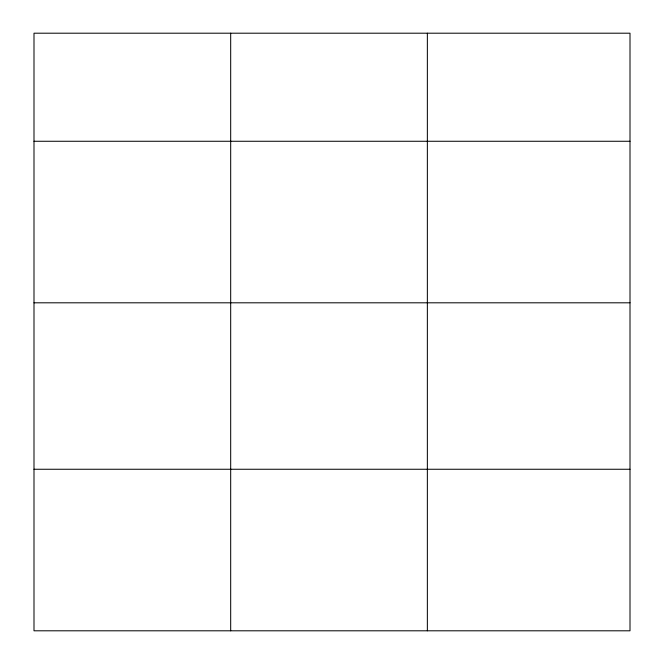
<?xml version="1.0" encoding="UTF-8"?>
<svg xmlns="http://www.w3.org/2000/svg" width="664" height="664" viewBox="0 0 664 664"><rect width="100%" height="100%" fill="white"/><g stroke="black" fill="none" stroke-linecap="round" stroke-linejoin="round"><path stroke-width="1" d="M630.003 302.809L630.003 33.2L33.997 33.2L33.997 630.8L630.003 630.8L630.003 302.809L33.997 302.809M33.997 141.266L630.003 141.266M33.997 469.257L630.003 469.257M427.359 33.2L427.359 630.8M230.682 33.2L230.682 630.8"/></g></svg>
